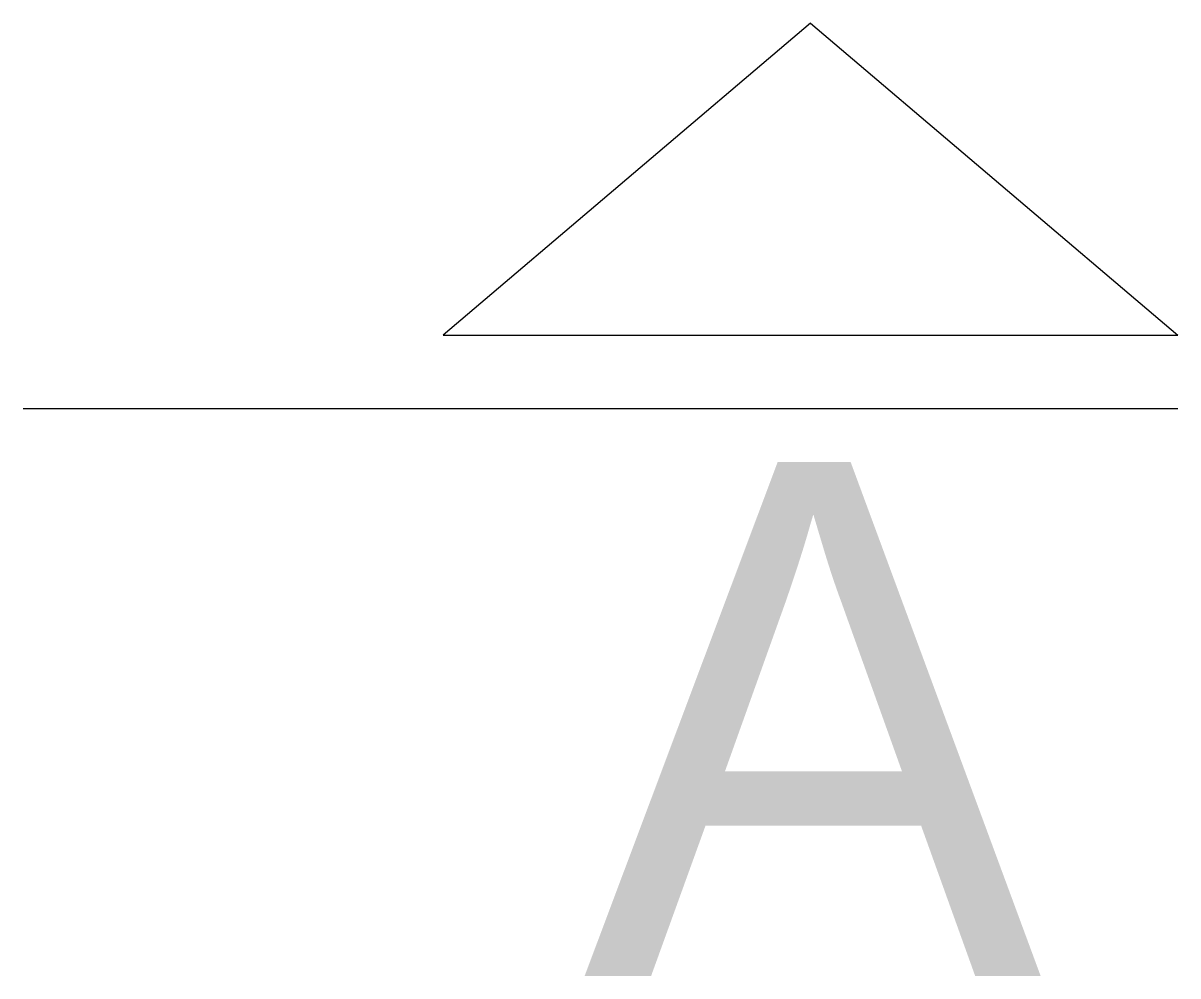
# Model space of a CAD drawing. Header units: millimetres. Extents: x 0 to 15.7, y -7.7 to 5.2.
import ezdxf
from ezdxf.enums import TextEntityAlignment as Align

# ---------------------------------------------------------------- set-up
doc = ezdxf.new("R2010")
doc.units = ezdxf.units.MM

msp = doc.modelspace()

# ---------------------------------------------------------------- linework, layer by layer
at = {"color": 4, "transparency": 33554687}
for p, q in [((10.719, 5.25), (5.719, 1)), ((10.719, 5.25), (15.719, 1)), ((5.719, 1), (15.719, 1)), ((0, 0), (15.719, 0))]:
    msp.add_line(p, q, dxfattribs=at)

# ---------------------------------------------------------------- texts
msp.add_attdef('A', text='A', height=7, dxfattribs=at).set_placement((13.869, -7.725), align=Align.RIGHT)

doc.saveas('drawing.dxf')
